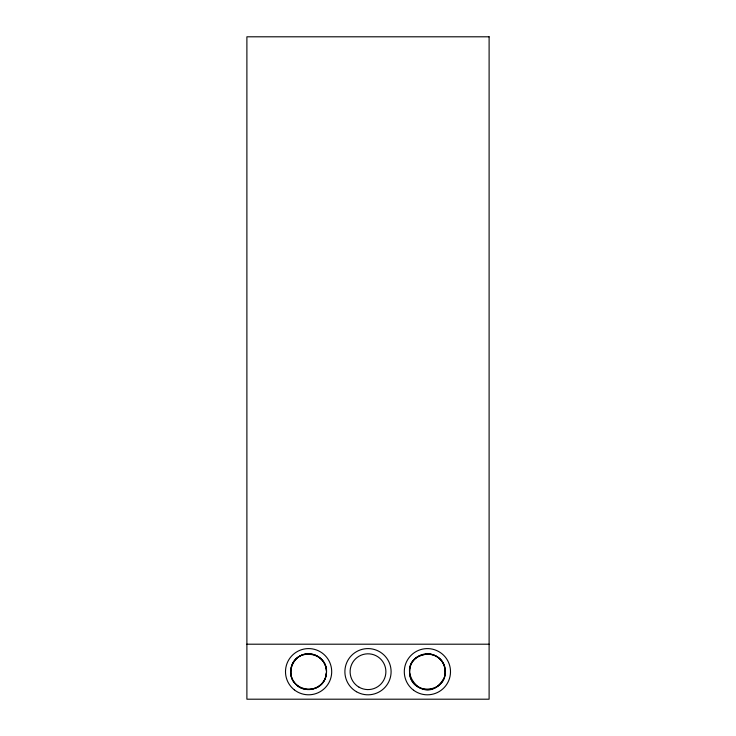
<?xml version="1.0" encoding="UTF-8"?>
<svg xmlns="http://www.w3.org/2000/svg" width="736" height="736" viewBox="0 0 736 736"><rect width="100%" height="100%" fill="white"/><g stroke="black" fill="none" stroke-linecap="round" stroke-linejoin="round"><path stroke-width="1.1" d="M409.639 671.462C409.299 649.115 444.194 648.241 445.243 670.524C447.01 693.68 410.835 696.063 409.547 672.87M326.306 672.998C326.076 687.608 306.084 695.069 296.111 684.498C284.749 674.259 293.094 653.393 308.384 653.816M444.489 676.522L445.206 673.339L445.032 668.674M444.176 677.893C423.936 713.405 387.311 659.76 427.634 653.945M246.891 644.202L489.109 644.202M309.902 653.991C318.587 654.322 326.066 662.032 326.37 670.68M429.042 653.89C436.328 654.663 443.017 660.072 444.608 667.331M290.941 668.868C287.031 691.757 322.819 697.498 326.26 674.535C330.179 651.636 294.382 645.895 290.941 668.868M489.109 36.8L246.891 36.8L246.891 699.2L489.109 699.2L489.109 36.8M294.326 689.862A23.101 23.101 0 0 0 331.467 674.976A23.101 23.101 0 0 0 300.003 650.256A23.101 23.101 0 0 0 294.326 689.862M413.595 690.23A23.101 23.101 0 0 0 450.349 674.388A23.101 23.101 0 0 0 418.26 650.486A23.101 23.101 0 0 0 413.595 690.23M356.445 691.711A23.101 23.101 0 0 0 391.101 671.701A23.101 23.101 0 0 0 356.445 651.691A23.101 23.101 0 0 0 356.445 691.711M297.316 685.575A17.885 17.885 0 0 0 326.26 674.535A17.885 17.885 0 0 0 302.229 654.985A17.885 17.885 0 0 0 297.316 685.575M359.058 687.194A17.885 17.885 0 0 0 385.885 671.701A17.885 17.885 0 0 0 359.058 656.208A17.885 17.885 0 0 0 359.058 687.194M415.61 685.152A17.885 17.885 0 0 0 444.94 675.188A17.885 17.885 0 0 0 421.645 654.764A17.885 17.885 0 0 0 415.61 685.152"/></g></svg>
